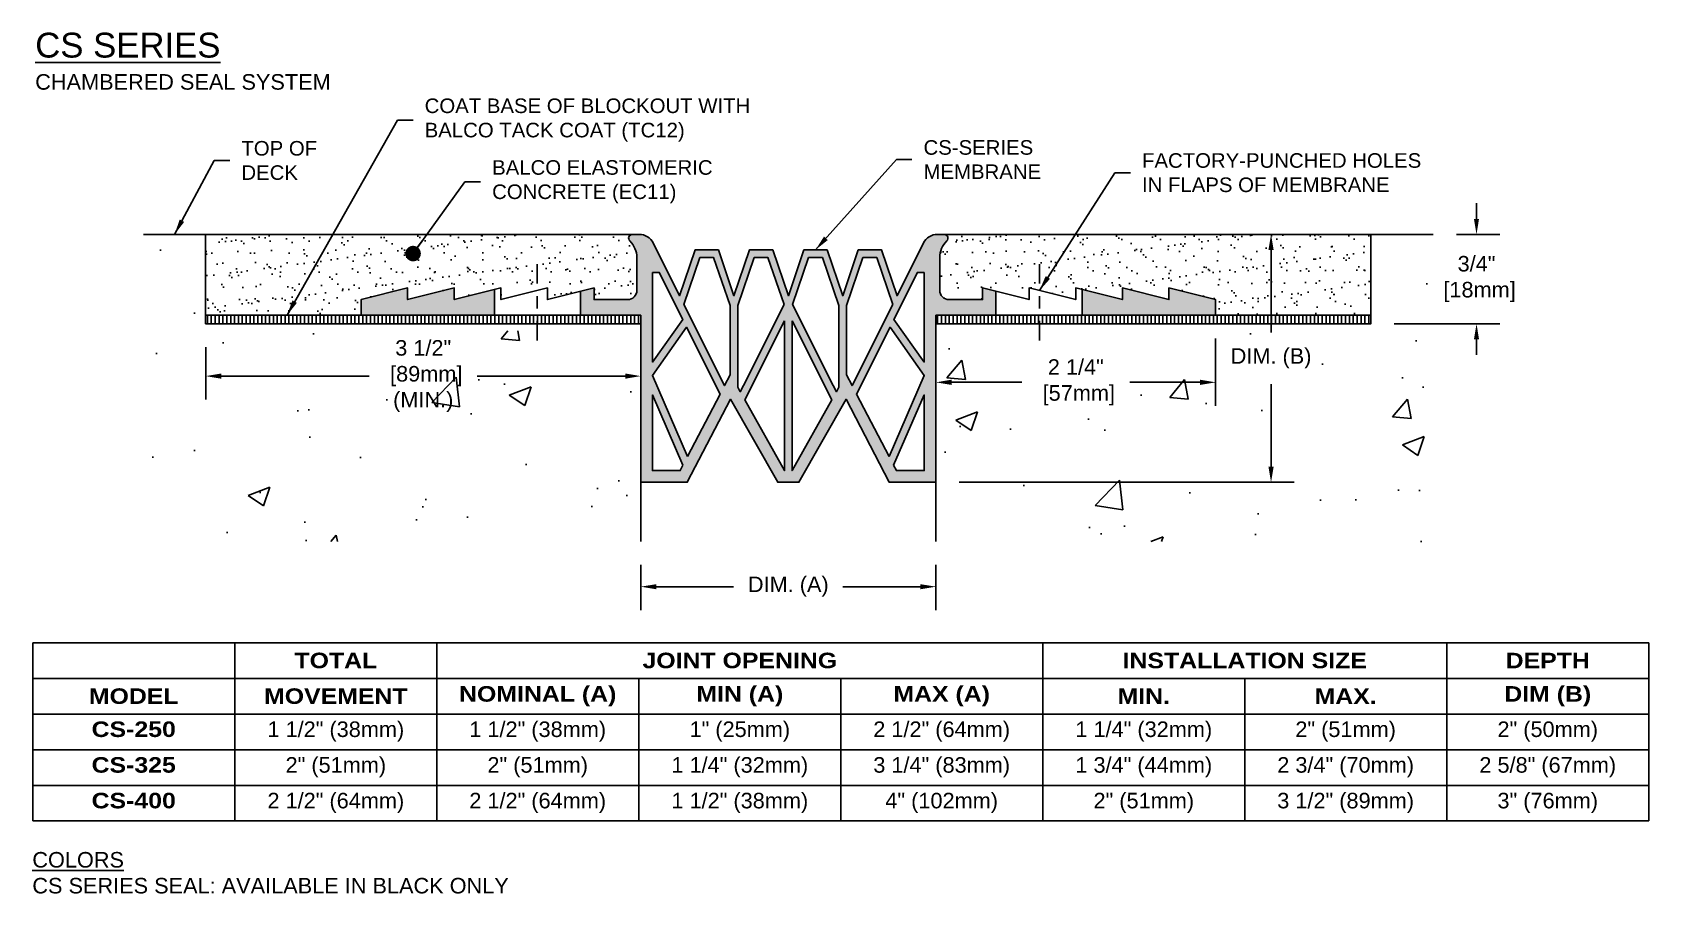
# Model space of a CAD drawing. Header units: inches. Extents: x -0.9 to 12.1, y -1 to 5.9.
import ezdxf

# ---------------------------------------------------------------- set-up
doc = ezdxf.new("R2010")
doc.units = ezdxf.units.IN
doc.header["$MEASUREMENT"] = 0
doc.linetypes.add('CENTER', pattern=[2, 1.25, -0.25, 0.25, -0.25])
doc.linetypes.add('HIDDEN', pattern=[0.375, 0.25, -0.125])
for name, color, linetype in [('CONDITIONS', 1, 'Continuous'), ('DIMENSIONS', 3, 'Continuous'), ('FILLERS', 2, 'Continuous'), ('SEAL', 5, 'Continuous'), ('TABLE', 1, 'Continuous'), ('TEXT', 2, 'Continuous')]:
    doc.layers.add(name, color=color, linetype=linetype)
doc.styles.add('ARIAL', font='arial.ttf')
doc.styles.add('Arial Bold', font='')
doc.styles.get('Arial Bold').set_extended_font_data('Arial Black')
doc.dimstyles.new('Arial', dxfattribs={"dimtxt": 0.125, "dimasz": 0.125, "dimexe": 0.1875, "dimexo": 0.1875, "dimgap": 0.125, "dimtad": 0, "dimtih": 1, "dimtoh": 1, "dimdec": 4, "dimzin": 3, "dimdsep": 46, "dimlunit": 4, "dimtxsty": 'ARIAL', "dimcen": 0.125, "dimadec": 0, "dimazin": 0, "dimtfac": 1, "dimtdec": 4, "dimtofl": 0, "dimtmove": 0, "dimatfit": 3, "dimfxl": 0, "dimfrac": 2, "dimtolj": 1, "dimtzin": 0, "dimarcsym": 0})

# ---------------------------------------------------------------- blocks, each defined once
blk = doc.blocks.new('*D8')
at = {"layer": 'DEFPOINTS', "color": 0}
for p in [(10.393, 4.289), (10.742, 4.289), (9.893, 3.57)]:
    blk.add_point(p, dxfattribs=at)
at = {"layer": 'DIMENSIONS', "color": 0, "lineweight": -2}
for p, q in [((10.742, 4.414), (10.742, 4.539)), ((10.58, 4.289), (10.929, 4.289)), ((10.08, 3.57), (10.929, 3.57)), ((10.742, 3.445), (10.742, 3.32))]:
    blk.add_line(p, q, dxfattribs=at)
at = {"layer": 'DIMENSIONS', "color": 0}
for points in [[(10.721, 4.414), (10.762, 4.414), (10.742, 4.289)], [(10.721, 3.445), (10.762, 3.445), (10.742, 3.57)]]:
    blk.add_solid(points, dxfattribs=at)
at = {"layer": 'DIMENSIONS', "color": 0, "insert": (10.742, 3.93), "char_height": 0.125, "attachment_point": 5, "style": 'ARIAL'}
blk.add_mtext('\\A1;3/4"\\P [18mm]', dxfattribs=at)
blk = doc.blocks.new('*D9')
at = {"layer": 'DEFPOINTS', "color": 0}
for p in [(0.518, 3.57), (4.018, 3.514), (4.018, 3.149)]:
    blk.add_point(p, dxfattribs=at)
at = {"layer": 'DIMENSIONS', "color": 0, "lineweight": -2}
for p, q in [((0.518, 3.383), (0.518, 2.962)), ((4.018, 3.327), (4.018, 2.962)), ((0.643, 3.149), (1.833, 3.149)), ((3.893, 3.149), (2.702, 3.149))]:
    blk.add_line(p, q, dxfattribs=at)
at = {"layer": 'DIMENSIONS', "color": 0}
for points in [[(0.643, 3.17), (0.643, 3.128), (0.518, 3.149)], [(3.893, 3.17), (3.893, 3.128), (4.018, 3.149)]]:
    blk.add_solid(points, dxfattribs=at)
at = {"layer": 'DIMENSIONS', "color": 0, "insert": (2.268, 3.149), "char_height": 0.125, "attachment_point": 5, "style": 'ARIAL'}
blk.add_mtext('\\A1;3 1/2"\\P [89mm]\\P(MIN.)', dxfattribs=at)
blk = doc.blocks.new('*D10')
at = {"layer": 'DEFPOINTS', "color": 0}
for p in [(6.393, 3.639), (8.643, 3.639), (6.393, 3.099)]:
    blk.add_point(p, dxfattribs=at)
at = {"layer": 'DIMENSIONS', "color": 0, "lineweight": -2}
for p, q in [((6.393, 3.452), (6.393, 2.911)), ((8.643, 3.452), (8.643, 2.911)), ((6.518, 3.099), (7.083, 3.099)), ((8.518, 3.099), (7.952, 3.099))]:
    blk.add_line(p, q, dxfattribs=at)
at = {"layer": 'DIMENSIONS', "color": 0}
for points in [[(6.518, 3.12), (6.518, 3.078), (6.393, 3.099)], [(8.518, 3.12), (8.518, 3.078), (8.643, 3.099)]]:
    blk.add_solid(points, dxfattribs=at)
at = {"layer": 'DIMENSIONS', "color": 0, "insert": (7.518, 3.099), "char_height": 0.125, "attachment_point": 5, "style": 'ARIAL'}
blk.add_mtext('\\A1;2 1/4"\\P [57mm]', dxfattribs=at)
blk = doc.blocks.new('*D11')
at = {"layer": 'DEFPOINTS', "color": 0}
for p in [(4.018, 1.818), (6.393, 1.818), (6.393, 1.455)]:
    blk.add_point(p, dxfattribs=at)
at = {"layer": 'DIMENSIONS', "color": 0, "lineweight": -2}
for p, q in [((4.018, 1.631), (4.018, 1.267)), ((6.393, 1.631), (6.393, 1.267)), ((4.143, 1.455), (4.765, 1.455)), ((6.268, 1.455), (5.645, 1.455))]:
    blk.add_line(p, q, dxfattribs=at)
at = {"layer": 'DIMENSIONS', "color": 0}
for points in [[(4.143, 1.475), (4.143, 1.434), (4.018, 1.455)], [(6.268, 1.475), (6.268, 1.434), (6.393, 1.455)]]:
    blk.add_solid(points, dxfattribs=at)
at = {"layer": 'DIMENSIONS', "color": 0, "insert": (5.205, 1.455), "char_height": 0.125, "attachment_point": 5, "style": 'ARIAL'}
blk.add_mtext('\\A1;DIM. (A)', dxfattribs=at)
blk = doc.blocks.new('*D12')
at = {"layer": 'DEFPOINTS', "color": 0}
for p in [(8.713, 4.289), (9.089, 4.289), (6.393, 2.295)]:
    blk.add_point(p, dxfattribs=at)
at = {"layer": 'DIMENSIONS', "color": 0, "lineweight": -2}
for p, q in [((8.9, 4.289), (9.276, 4.289)), ((9.089, 4.164), (9.089, 3.499)), ((9.089, 2.42), (9.089, 3.085)), ((6.58, 2.295), (9.276, 2.295))]:
    blk.add_line(p, q, dxfattribs=at)
at = {"layer": 'DIMENSIONS', "color": 0}
for points in [[(9.068, 4.164), (9.11, 4.164), (9.089, 4.289)], [(9.068, 2.42), (9.11, 2.42), (9.089, 2.295)]]:
    blk.add_solid(points, dxfattribs=at)
at = {"layer": 'DIMENSIONS', "color": 0, "insert": (9.089, 3.292), "char_height": 0.125, "attachment_point": 5, "style": 'ARIAL'}
blk.add_mtext('\\A1;DIM. (B)', dxfattribs=at)
blk = doc.blocks.new('wings')
at = {"layer": 'SEAL'}
blk.add_lwpolyline([(1.099, -8.426), (0.974, -8.795), (0.849, -8.426), (0.661, -8.426), (0.536, -8.795), (0.411, -8.426), (0.224, -8.426), (0.099, -8.795), (-0.114, -8.37, 0.284079), (-0.226, -8.301), (-0.28, -8.301, 0.672063), (-0.302, -8.354, -0.201701), (-0.245, -8.488), (-0.245, -8.751, -0.414214), (-0.32, -8.826), (-0.589, -8.826), (-0.589, -8.732), (-0.964, -8.826), (-0.964, -8.732), (-1.339, -8.826), (-1.339, -8.732), (-1.714, -8.826), (-1.714, -8.732), (-2.089, -8.826), (-2.089, -8.732), (-2.464, -8.826), (-2.464, -8.951), (-0.214, -8.951), (-0.214, -10.295), (0.161, -10.295), (0.509, -9.628), (0.888, -10.295), (0.974, -10.295), (1.059, -10.295), (1.439, -9.628), (1.786, -10.295), (2.161, -10.295), (2.161, -8.951), (4.411, -8.951), (4.411, -8.826), (4.036, -8.732), (4.036, -8.826), (3.661, -8.732), (3.661, -8.826), (3.286, -8.732), (3.286, -8.826), (2.911, -8.732), (2.911, -8.826), (2.536, -8.732), (2.536, -8.826), (2.267, -8.826, -0.414214), (2.192, -8.751), (2.192, -8.488, -0.201701), (2.249, -8.354, 0.672063), (2.227, -8.301), (2.173, -8.301, 0.284079), (2.061, -8.37), (1.849, -8.795), (1.724, -8.426), (1.536, -8.426), (1.411, -8.795), (1.286, -8.426)], format="xyb", close=True, dxfattribs=at)
blk = doc.blocks.new('CS1_FLFL')
at = {"layer": 'SEAL'}
h = blk.add_hatch(color=256, dxfattribs=at)
h.paths.add_polyline_path([(2.375, 1.281), (2.375, 1.344), (2.858, 1.344), (2.858, 1.536), (2.75, 1.563), (2.75, 1.469), (2.481, 1.469, -0.414214), (2.406, 1.544), (2.406, 1.806, -0.201701), (2.463, 1.94, 0.672063), (2.441, 1.994), (2.387, 1.994, 0.284079), (2.275, 1.925), (2.063, 1.5), (1.938, 1.869), (1.75, 1.869), (1.625, 1.5), (1.5, 1.869), (1.312, 1.869), (1.187, 1.5), (1.063, 1.869), (0.875, 1.869), (0.75, 1.5), (0.625, 1.869), (0.438, 1.869), (0.312, 1.5), (0.1, 1.925, 0.284079), (-0.012, 1.994), (-0.066, 1.994, 0.672063), (-0.088, 1.94, -0.201701), (-0.031, 1.806), (-0.031, 1.544, -0.414214), (-0.106, 1.469), (-0.375, 1.469), (-0.375, 1.563), (-0.483, 1.536), (-0.483, 1.344), (0, 1.344), (0, 1.281), (0, 0), (0.375, 0), (0.723, 0.666), (1.102, 0), (1.187, 0), (1.273, 0), (1.652, 0.666), (2, 0), (2.375, 0)])
h.paths.add_polyline_path([(1.701, 0.777), (1.656, 0.863), (1.656, 1.423), (1.788, 1.807), (1.899, 1.807), (2.028, 1.431)], flags=16)
h.paths.add_polyline_path([(1.594, 0.764), (1.574, 0.728), (1.549, 0.777), (1.222, 1.431), (1.351, 1.807), (1.462, 1.807), (1.594, 1.423)], flags=16)
h.paths.add_polyline_path([(2.006, 1.247), (2.281, 0.859), (1.998, 0.207), (1.736, 0.709)], flags=16)
h.paths.add_polyline_path([(1.537, 0.662), (1.218, 0.094), (1.218, 1.299)], flags=16)
h.paths.add_polyline_path([(1.157, 0.094), (0.838, 0.662), (1.157, 1.299)], flags=16)
h.paths.add_polyline_path([(2.281, 0.703), (2.281, 0.094), (2.057, 0.094), (2.035, 0.136)], flags=16)
h.paths.add_polyline_path([(2.037, 1.31), (2.226, 1.688), (2.281, 1.688), (2.281, 0.966)], flags=16)
h.paths.add_polyline_path([(0.826, 0.777), (0.801, 0.728), (0.781, 0.764), (0.781, 1.423), (0.913, 1.807), (1.024, 1.807), (1.153, 1.431)], flags=16)
h.paths.add_polyline_path([(0.719, 0.863), (0.674, 0.777), (0.347, 1.431), (0.476, 1.807), (0.587, 1.807), (0.719, 1.423)], flags=16)
h.paths.add_polyline_path([(0.639, 0.709), (0.377, 0.207), (0.094, 0.859), (0.369, 1.247)], flags=16)
h.paths.add_polyline_path([(0.338, 1.31), (0.094, 0.966), (0.094, 1.688), (0.149, 1.688)], flags=16)
h.paths.add_polyline_path([(0.34, 0.136), (0.318, 0.094), (0.094, 0.094), (0.094, 0.703)], flags=16)
h.paths.add_polyline_path([(-1.176, 1.55), (-1.5, 1.469), (-1.5, 1.563), (-1.875, 1.469), (-1.875, 1.563), (-2.25, 1.469), (-2.25, 1.344), (-1.176, 1.344)])
h.paths.add_polyline_path([(4.625, 1.469), (4.25, 1.563), (4.25, 1.469), (3.875, 1.563), (3.875, 1.469), (3.551, 1.55), (3.551, 1.344), (4.625, 1.344)])
at = {"layer": 'SEAL', "linetype": 'HIDDEN'}
for p, q in [((-1.176, 1.345), (-1.176, 1.55)), ((-0.483, 1.344), (-0.483, 1.535)), ((2.858, 1.345), (2.858, 1.536)), ((3.551, 1.345), (3.551, 1.457))]:
    blk.add_line(p, q, dxfattribs=at)
at = {"layer": 'SEAL'}
blk.add_line((3.551, 1.55), (3.551, 1.345), dxfattribs=at)
for points in [[(0.719, 1.423), (0.587, 1.807), (0.476, 1.807), (0.347, 1.431), (0.674, 0.777), (0.719, 0.863)], [(1.153, 1.431), (1.024, 1.807), (0.913, 1.807), (0.781, 1.423), (0.781, 0.764), (0.801, 0.728), (0.826, 0.777)], [(1.594, 1.423), (1.462, 1.807), (1.351, 1.807), (1.222, 1.431), (1.549, 0.777), (1.574, 0.728), (1.594, 0.764)], [(2.028, 1.431), (1.899, 1.807), (1.788, 1.807), (1.656, 1.423), (1.656, 0.863), (1.701, 0.777)], [(0.094, 1.688), (0.094, 0.966), (0.338, 1.31), (0.149, 1.688)], [(2.281, 1.688), (2.226, 1.688), (2.037, 1.31), (2.281, 0.966)], [(0.377, 0.207), (0.094, 0.859), (0.369, 1.247), (0.639, 0.709)], [(1.157, 1.299), (0.838, 0.662), (1.157, 0.094)], [(1.218, 1.299), (1.218, 0.094), (1.537, 0.662)], [(1.998, 0.207), (2.281, 0.859), (2.006, 1.247), (1.736, 0.709)], [(0.34, 0.136), (0.094, 0.703), (0.094, 0.094), (0.318, 0.094)], [(2.035, 0.136), (2.281, 0.703), (2.281, 0.094), (2.057, 0.094)]]:
    blk.add_lwpolyline(points, close=True, dxfattribs=at)
blk.add_blockref('wings', (0.214, 10.295), dxfattribs=at)
blk = doc.blocks.new('*T13')
at = {"layer": 'TABLE', "color": 0, "linetype": 'ByBlock', "lineweight": -2}
for p, q in [((0, 0), (13, 0)), ((0, 0), (0, -1.433)), ((1.625, 0), (1.625, -1.433)), ((3.25, 0), (3.25, -1.433)), ((8.125, 0), (8.125, -1.433)), ((11.375, 0), (11.375, -1.433)), ((13, 0), (13, -1.433)), ((0, -0.287), (13, -0.287)), ((4.875, -0.287), (4.875, -1.433)), ((6.5, -0.287), (6.5, -1.433)), ((9.75, -0.287), (9.75, -1.433)), ((0, -0.573), (13, -0.573)), ((0, -0.86), (13, -0.86)), ((0, -1.147), (13, -1.147)), ((0, -1.433), (13, -1.433))]:
    blk.add_line(p, q, dxfattribs=at)
at = {"layer": 'TABLE', "color": 2, "char_height": 0.125}
for s, insert, width, attachment_point, style in [('TOTAL', (2.438, -0.143), 1.505, 5, 'Arial Bold'), ('JOINT OPENING', (5.688, -0.143), 4.755, 5, 'Arial Bold'), ('INSTALLATION SIZE', (9.75, -0.143), 3.13, 5, 'Arial Bold'), ('DEPTH', (12.188, -0.143), 1.505, 5, 'Arial Bold'), ('{\\fArial Black|b0|i0|c0|p34;MODEL}', (0.812, -0.43), 1.505, 5, 'Arial Bold'), ('{\\fArial Black|b0|i0|c0|p34;MOVEMENT}', (2.438, -0.43), 1.505, 5, 'Arial Bold'), ('NOMINAL (A)', (4.062, -0.43), 1.505, 5, 'Arial Bold'), ('{\\fArial Black|b0|i0|c0|p34;MIN (A)}', (5.688, -0.43), 1.505, 5, 'Arial Bold'), ('{\\fArial Black|b0|i0|c0|p34;MAX (A)}', (7.312, -0.43), 1.505, 5, 'Arial Bold'), ('MIN.', (8.938, -0.43), 1.505, 5, 'Arial Bold'), ('MAX.', (10.562, -0.43), 1.505, 5, 'Arial Bold'), ('DIM (B)', (12.188, -0.43), 1.505, 5, 'Arial Bold'), ('{\\fArial Black|b0|i0|c0|p34;CS-250}', (0.812, -0.633), 1.505, 2, 'Arial Bold'), ('1 1/2" (38mm)', (2.438, -0.633), 1.505, 2, 'ARIAL'), ('1 1/2" (38mm)', (4.062, -0.633), 1.505, 2, 'ARIAL'), ('1" (25mm)', (5.688, -0.633), 1.505, 2, 'ARIAL'), ('2 1/2" (64mm)', (7.312, -0.633), 1.505, 2, 'ARIAL'), ('1 1/4" (32mm)', (8.938, -0.633), 1.505, 2, 'ARIAL'), ('2" (51mm)', (10.562, -0.633), 1.505, 2, 'ARIAL'), ('2" (50mm)', (12.188, -0.633), 1.505, 2, 'ARIAL'), ('{\\fArial Black|b0|i0|c0|p34;CS-325}', (0.812, -0.92), 1.505, 2, 'Arial Bold'), ('2" (51mm)', (2.438, -0.92), 1.505, 2, 'ARIAL'), ('2" (51mm)', (4.062, -0.92), 1.505, 2, 'ARIAL'), ('1 1/4" (32mm)', (5.688, -0.92), 1.505, 2, 'ARIAL'), ('3 1/4" (83mm)', (7.312, -0.92), 1.505, 2, 'ARIAL'), ('1 3/4" (44mm)', (8.938, -0.92), 1.505, 2, 'ARIAL'), ('2 3/4" (70mm)', (10.562, -0.92), 1.505, 2, 'ARIAL'), ('2 5/8" (67mm)', (12.188, -0.92), 1.505, 2, 'ARIAL'), ('{\\fArial Black|b0|i0|c0|p34;CS-400}', (0.812, -1.207), 1.505, 2, 'Arial Bold'), ('2 1/2" (64mm)', (2.438, -1.207), 1.505, 2, 'ARIAL'), ('2 1/2" (64mm)', (4.062, -1.207), 1.505, 2, 'ARIAL'), ('1 1/2" (38mm)', (5.688, -1.207), 1.505, 2, 'ARIAL'), ('4" (102mm)', (7.312, -1.207), 1.505, 2, 'ARIAL'), ('2" (51mm)', (8.938, -1.207), 1.505, 2, 'ARIAL'), ('3 1/2" (89mm)', (10.562, -1.207), 1.505, 2, 'ARIAL'), ('3" (76mm)', (12.188, -1.207), 1.505, 2, 'ARIAL')]:
    blk.add_mtext(s, dxfattribs=dict(at, insert=insert, width=width, attachment_point=attachment_point, style=style))

msp = doc.modelspace()

# ---------------------------------------------------------------- hatches: boundary and pattern name
at = {"layer": 'CONDITIONS'}
h = msp.add_hatch(dxfattribs=at)
h.set_pattern_fill('AR-CONC', color=256, scale=0.25, style=0)
h.paths.add_polyline_path([(4.01756, 3.5142), (0.51756, 3.5142), (0.51756, 4.2892), (0.01756, 4.2892), (0.01756, 1.81826), (4.01756, 1.81826)])
h.paths.add_polyline_path([(-0.48625, 3.59225), (0.05085, 3.59225), (0.05085, 3.18615), (-0.48625, 3.18615)], flags=9)
h.paths.add_polyline_path([(1.95349, 3.45183), (2.58163, 3.45183), (2.58163, 2.84649), (1.95349, 2.84649)], flags=24)
h = msp.add_hatch(dxfattribs=at)
h.set_pattern_fill('AR-CONC', color=256, scale=0.25, style=0)
h.paths.add_polyline_path([(10.39256, 4.2892), (9.89256, 4.2892), (9.89256, 3.5142), (6.39256, 3.5142), (6.39256, 1.81826), (10.39256, 1.81826)])
h.paths.add_polyline_path([(7.20349, 3.30174), (7.83163, 3.30174), (7.83163, 2.89611), (7.20349, 2.89611)], flags=24)
h.paths.add_polyline_path([(8.76432, 3.39832), (9.41365, 3.39832), (9.41365, 3.18608), (8.76432, 3.18608)], flags=24)
h = msp.add_hatch(dxfattribs=at)
h.set_pattern_fill('ANSI31', color=256, scale=0.25, angle=45, style=0)
h.paths.add_polyline_path([(4.01756, 3.6392), (3.18447, 3.6392), (3.18447, 3.57045), (4.01756, 3.57045)])
h.paths.add_polyline_path([(3.18447, 3.6392), (1.76756, 3.6392), (0.51756, 3.6392), (0.51756, 3.57045), (3.18447, 3.57045)])
h = msp.add_hatch(dxfattribs=at)
h.set_pattern_fill('ANSI31', color=256, scale=0.25, angle=45, style=0)
h.paths.add_polyline_path([(7.22565, 3.6392), (6.39256, 3.6392), (6.39256, 3.57045), (7.22565, 3.57045)])
h.paths.add_polyline_path([(9.89256, 3.6392), (8.89256, 3.6392), (7.22565, 3.6392), (7.22565, 3.57045), (9.89256, 3.57045)])
at = {"layer": 'FILLERS'}
h = msp.add_hatch(dxfattribs=at)
h.set_pattern_fill('AR-SAND', color=256, scale=0.1, style=0)
h.paths.add_polyline_path([(3.98631, 4.10143, 0.20170059), (3.92989, 4.23562, -0.67206308), (3.95174, 4.2892), (0.51756, 4.2892), (0.51756, 3.6392), (1.76756, 3.6392), (1.76756, 3.7642), (2.14256, 3.8582), (2.14256, 3.7642), (2.51756, 3.8582), (2.51756, 3.7642), (2.89256, 3.8582), (2.89256, 3.7642), (3.26756, 3.8582), (3.26756, 3.7642), (3.64256, 3.8582), (3.64256, 3.7642), (3.91131, 3.7642, 0.41421356), (3.98631, 3.8392)])
h = msp.add_hatch(dxfattribs=at)
h.set_pattern_fill('AR-SAND', color=256, scale=0.1, style=0)
h.paths.add_polyline_path([(9.89256, 4.2892), (6.45838, 4.2892, -0.67206308), (6.48024, 4.23562, 0.20170059), (6.42381, 4.10143), (6.42381, 3.8392, 0.41421356), (6.49881, 3.7642), (6.76756, 3.7642), (6.76756, 3.8582), (7.14256, 3.7642), (7.14256, 3.8582), (7.51756, 3.7642), (7.51756, 3.8582), (7.89256, 3.7642), (7.89256, 3.8582), (8.26756, 3.7642), (8.26756, 3.8582), (8.64256, 3.7642), (8.64256, 3.6392), (9.89256, 3.6392)])

# ---------------------------------------------------------------- linework, layer by layer
at = {"layer": 'CONDITIONS', "ltscale": 0.25}
for p, q in [((9.89256, 3.57045), (6.39256, 3.57045)), ((9.89256, 3.6392), (8.89256, 3.6392))]:
    msp.add_line(p, q, dxfattribs=at)
at = {"layer": 'CONDITIONS'}
for points in [[(4.01756, 1.81826), (4.01756, 3.57045), (0.51756, 3.57045), (0.51756, 4.2892), (0.01756, 4.2892)], [(6.39256, 1.81826), (6.39256, 3.57045), (9.89256, 3.57045), (9.89256, 4.2892), (10.39256, 4.2892)]]:
    msp.add_lwpolyline(points, dxfattribs=at)
for points in [[(4.01756, 3.57045), (4.01756, 3.6392), (0.51756, 3.6392), (0.51756, 3.57045)], [(6.39256, 3.57045), (6.39256, 3.6392), (9.89256, 3.6392), (9.89256, 3.57045)]]:
    msp.add_lwpolyline(points, close=True, dxfattribs=at)
at = {"layer": 'DIMENSIONS', "linetype": 'CENTER', "ltscale": 0.125}
for p, q in [((3.18447, 4.04923), (3.18447, 3.34143)), ((7.22565, 4.04923), (7.22565, 3.34143))]:
    msp.add_line(p, q, dxfattribs=at)
at = {"layer": 'FILLERS'}
for p, q in [((3.95174, 4.2892), (0.51756, 4.2892)), ((6.45838, 4.2892), (9.89256, 4.2892))]:
    msp.add_line(p, q, dxfattribs=at)

# ---------------------------------------------------------------- block references
for name, p in [('CS1_FLFL', (4.01756, 2.2952)), ('*T13', (-0.87313, 1.00365))]:
    msp.add_blockref(name, p)

# ---------------------------------------------------------------- texts
at = {"layer": 'TEXT', "attachment_point": 1, "style": 'ARIAL'}
for s, insert, char_height, width in [('{\\LCS SERIES\\P\\H0.625x;\\lCHAMBERED SEAL SYSTEM}', (-0.85364, 5.91164), 0.2, 2.2508646), ('{\\LCOLORS\\P}CS SERIES SEAL: AVAILABLE IN BLACK ONLY', (-0.87693, -0.67958), 0.125, 4.4589466)]:
    msp.add_mtext(s, dxfattribs=dict(at, insert=insert, char_height=char_height, width=width))
at = {"layer": 'TEXT', "attachment_point": 4, "style": 'ARIAL'}
for s, insert, char_height in [('COAT BASE OF BLOCKOUT WITH\\PBALCO TACK COAT (TC12)', (2.27965, 5.20848), 0.1171875), ('TOP OF\\PDECK', (0.80508, 4.88316), 0.117188), ('CS-SERIES \\PMEMBRANE', (6.29308, 4.89086), 0.117188), ('FACTORY-PUNCHED HOLES\\PIN FLAPS OF MEMBRANE', (8.05082, 4.78506), 0.1171875), ('BALCO ELASTOMERIC \\PCONCRETE (EC11)', (2.82232, 4.71226), 0.1171875)]:
    msp.add_mtext(s, dxfattribs=dict(at, insert=insert, char_height=char_height))

# ---------------------------------------------------------------- dimensions: what is measured, and where the dimension line sits
at = {"layer": 'DIMENSIONS'}
for base, p1, p2, angle, picture, middle in [((10.741582731, 4.2892009917), (9.8925625713, 3.5704509917), (10.3925625713, 4.2892009917), 90, '*D8', (10.741582731, 3.9298259917)), ((6.39256, 3.09893), (8.64256, 3.6392), (6.39256, 3.6392), 180, '*D10', (7.51756, 3.09893))]:
    dim = msp.add_linear_dim(base=base, p1=p1, p2=p2, angle=angle, dimstyle='Arial', override={"dimpost": '\\X'}, dxfattribs=at)
    dim.commit()
    dim.dimension.update_dxf_attribs({"geometry": picture, "text_midpoint": middle, "dimtype": 160})
dim = msp.add_linear_dim(base=(9.08898, 4.2892), p1=(6.39256, 2.2952), p2=(8.71257, 4.2892), angle=90, text='DIM. (B)', dimstyle='Arial', override={"dimpost": '\\X'}, dxfattribs=at)
dim.commit()
dim.dimension.update_dxf_attribs({"geometry": '*D12', "text_midpoint": (9.08898, 3.2922), "dimtype": 160})
dim = msp.add_linear_dim(base=(4.01756, 3.14916), p1=(0.51756, 3.57045), p2=(4.01756, 3.5142), text='<>\\P(MIN.)', dimstyle='Arial', override={"dimpost": '\\X'}, dxfattribs=at)
dim.commit()
dim.dimension.update_dxf_attribs({"geometry": '*D9', "text_midpoint": (2.26756, 3.14916), "dimtype": 160})
dim = msp.add_linear_dim(base=(6.39256, 1.45455), p1=(4.01756, 1.81826), p2=(6.39256, 1.81826), text='DIM. (A)', dimstyle='Arial', override={"dimpost": '\\X'}, dxfattribs=at)
dim.commit()
dim.dimension.update_dxf_attribs({"geometry": '*D11', "text_midpoint": (5.20506, 1.45455)})

# ---------------------------------------------------------------- leaders
at = {"layer": 'TEXT', "annotation_type": 0, "has_hookline": 1, "hookline_direction": 0}
for points, override, text_width in [([(1.17216, 3.6392), (2.0609, 5.20848), (2.1859, 5.20848)], {"dimgap": 0.09375, "dimtad": 0, "dimtxsty": 'ARIAL'}, 2.59827), ([(0.26756, 4.2892), (0.58633, 4.88316), (0.71133, 4.88316)], {"dimgap": 0.09375, "dimtad": 0, "dimtxsty": 'ARIAL'}, 0.59801), ([(5.42381, 4.1642), (6.07433, 4.89086), (6.19933, 4.89086)], {"dimgap": 0.09375, "dimtad": 0, "dimtxsty": 'ARIAL'}, 0.92503), ([(2.1864, 4.13475), (2.60357, 4.71226), (2.72857, 4.71226)], {"dimgap": 0.09375, "dimtad": 0, "dimtxsty": 'ARIAL', "dimclrd": 256, "dimldrblk": 'Dot'}, 1.75549), ([(7.22565, 3.83737), (7.83207, 4.78506), (7.95707, 4.78506)], {"dimgap": 0.09375, "dimtad": 0, "dimtxsty": 'ARIAL'}, 2.22472)]:
    msp.add_leader(points, dimstyle='Arial', override=override, dxfattribs=dict(at, text_width=text_width))

doc.saveas('drawing.dxf')
